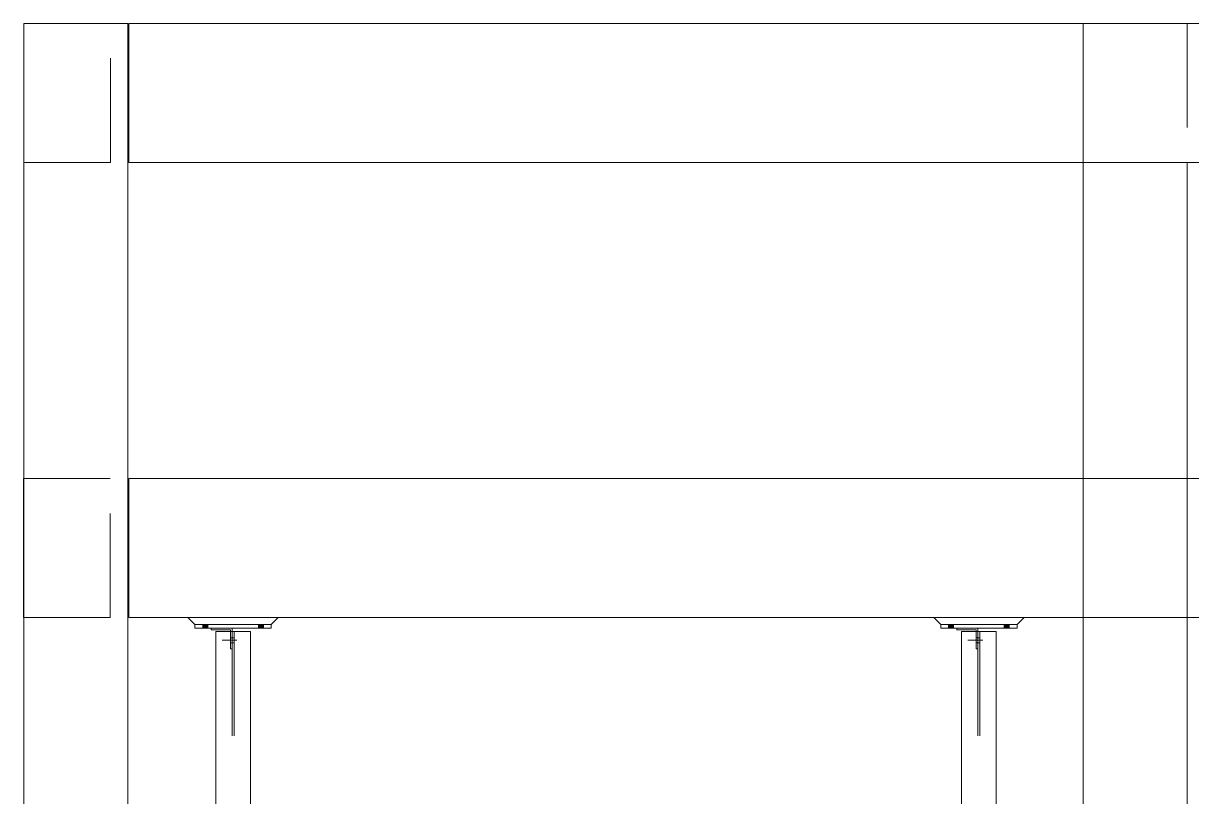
# Model space of a CAD drawing. Header units: millimetres. Extents: x 663313 to 1226001, y 1431724 to 1620898.
# Drawn here: x 663629.98 to 663633.344, y 1524722.326 to 1524724.551 of the extents above; entities that cross this region are included whole.
import ezdxf

# ---------------------------------------------------------------- set-up
doc = ezdxf.new("R2010")
doc.units = ezdxf.units.MM
doc.linetypes.add('XKITLINE00', pattern=[0])
doc.linetypes.add('XKITLINE02', pattern=[4, 2, -2])
doc.layers.add('Bolt', color=7, linetype='Continuous', lineweight=0)
doc.layers.add('Part', color=7, linetype='Continuous', lineweight=0)

# ---------------------------------------------------------------- blocks, each defined once
blk = doc.blocks.new('*A32611716')
at = {"layer": 'Part', "color": 7, "linetype": 'XKITLINE00', "lineweight": 0}
for p, q in [((507.274818, 75.929643), (507.274792, 75.929643)), ((507.274818, 73.262976), (507.274818, 75.929643)), ((545.901467, 75.929643), (507.274818, 75.929643)), ((507.274792, 73.262976), (507.274818, 73.262976)), ((507.274818, 73.262976), (545.901467, 73.262976))]:
    blk.add_line(p, q, dxfattribs=at)
at = {"layer": 'Part', "color": 7, "linetype": 'XKITLINE02', "lineweight": 0}
for p, q in [((507.274792, 75.929643), (507.274792, 73.262976)), ((507.274792, 75.929643), (507.274818, 75.929643)), ((507.274792, 73.262976), (507.274818, 73.262976))]:
    blk.add_line(p, q, dxfattribs=at)
blk = doc.blocks.new('*A32641719')
at = {"layer": 'Part', "color": 7, "linetype": 'XKITLINE00', "lineweight": 0}
for p, q in [((507.274786, 67.196331), (507.27476, 67.196331)), ((507.274786, 64.529665), (507.274786, 67.196331)), ((545.867168, 67.196331), (507.274786, 67.196331)), ((507.27476, 64.529665), (507.274786, 64.529665)), ((507.274786, 64.529665), (545.867168, 64.529665))]:
    blk.add_line(p, q, dxfattribs=at)
at = {"layer": 'Part', "color": 7, "linetype": 'XKITLINE02', "lineweight": 0}
for p, q in [((507.27476, 67.196331), (507.27476, 64.529665)), ((507.27476, 67.196331), (507.274786, 67.196331)), ((507.27476, 64.529665), (507.274786, 64.529665))]:
    blk.add_line(p, q, dxfattribs=at)
blk = doc.blocks.new('*A32721727')
at = {"layer": 'Part', "color": 7, "linetype": 'XKITLINE02', "lineweight": 0}
for p, q in [((525.588108, 52.596309), (525.588108, 75.929643)), ((525.588108, 75.929643), (525.588139, 75.929643)), ((525.588108, 75.929643), (527.588139, 75.929643)), ((525.588139, 75.929643), (525.588139, 73.262976)), ((527.588108, 75.929643), (527.588108, 52.596309)), ((527.588139, 75.929643), (527.588139, 73.262976)), ((525.588108, 52.596309), (525.588139, 52.596309))]:
    blk.add_line(p, q, dxfattribs=at)
at = {"layer": 'Part', "color": 7, "linetype": 'XKITLINE00', "lineweight": 0}
for p, q in [((525.588139, 73.262976), (525.588139, 52.596309)), ((527.588139, 73.262976), (527.588139, 52.596309)), ((525.588139, 52.596309), (525.588108, 52.596309)), ((527.588139, 52.596309), (525.588139, 52.596309)), ((527.588108, 52.596309), (527.588139, 52.596309))]:
    blk.add_line(p, q, dxfattribs=at)
blk = doc.blocks.new('*A33031758')
at = {"layer": 'Part', "color": 7, "linetype": 'XKITLINE02', "lineweight": 0}
for p, q in [((523.254794, 64.262998), (523.254805, 64.262998)), ((523.254794, 52.862976), (523.254794, 64.262998)), ((523.254795, 64.262998), (523.254795, 52.862976)), ((523.254804, 64.262998), (523.254804, 52.862976)), ((523.568129, 64.262998), (523.568129, 52.862976)), ((523.568137, 64.262998), (523.568137, 52.862976)), ((523.608129, 64.262998), (523.608129, 52.862976)), ((523.608137, 64.262998), (523.608137, 52.862976)), ((523.921461, 52.862976), (523.921461, 64.262998)), ((523.921462, 64.262998), (523.921462, 52.862976)), ((523.921471, 52.862976), (523.921471, 64.262998)), ((523.254805, 55.862976), (523.254805, 55.389643)), ((523.921472, 55.862976), (523.921472, 55.389643)), ((523.254794, 52.862976), (523.254805, 52.862976))]:
    blk.add_line(p, q, dxfattribs=at)
at = {"layer": 'Part', "color": 7, "linetype": 'XKITLINE00', "lineweight": 0}
for p, q in [((523.254805, 64.262998), (523.254804, 64.262998)), ((523.921472, 64.262998), (523.254805, 64.262998)), ((523.254805, 64.262998), (523.254805, 55.862976)), ((523.921471, 64.262998), (523.921472, 64.262998)), ((523.921472, 64.262998), (523.921472, 55.862976)), ((523.254805, 55.389643), (523.254805, 52.862976)), ((523.921472, 55.389643), (523.921472, 52.862976)), ((523.254804, 52.862976), (523.254805, 52.862976)), ((523.254805, 52.862976), (523.921472, 52.862976)), ((523.921472, 52.862976), (523.921471, 52.862976))]:
    blk.add_line(p, q, dxfattribs=at)
blk = doc.blocks.new('*A33041759')
at = {"layer": 'Part', "color": 7, "linetype": 'XKITLINE00', "lineweight": 0}
for p, q in [((505.256841, 75.929643), (505.256872, 75.929643)), ((505.256872, 52.596309), (505.256872, 75.929643)), ((505.256872, 75.929643), (507.256872, 75.929643)), ((507.256872, 75.929643), (507.256841, 75.929643)), ((507.256872, 52.596309), (507.256872, 75.929643)), ((505.256872, 52.596309), (505.256841, 52.596309)), ((507.256872, 52.596309), (505.256872, 52.596309)), ((507.256841, 52.596309), (507.256872, 52.596309))]:
    blk.add_line(p, q, dxfattribs=at)
at = {"layer": 'Part', "color": 7, "linetype": 'XKITLINE02', "lineweight": 0}
for p, q in [((505.256841, 52.596309), (505.256841, 75.929643)), ((505.256841, 75.929643), (505.256872, 75.929643)), ((507.256841, 52.596309), (507.256841, 75.929643)), ((505.256841, 52.596309), (505.256872, 52.596309))]:
    blk.add_line(p, q, dxfattribs=at)
blk = doc.blocks.new('*A33131768')
at = {"layer": 'Part', "color": 7, "linetype": 'XKITLINE02', "lineweight": 0}
for p, q in [((508.941461, 64.262998), (508.941472, 64.262998)), ((508.941461, 52.862976), (508.941461, 64.262998)), ((508.941462, 64.262998), (508.941462, 52.862976)), ((508.941471, 64.262998), (508.941471, 52.862976)), ((509.254795, 64.262998), (509.254795, 52.862976)), ((509.254804, 64.262998), (509.254804, 52.862976)), ((509.294795, 64.262998), (509.294795, 52.862976)), ((509.294804, 64.262998), (509.294804, 52.862976)), ((509.608128, 52.862976), (509.608128, 64.262998)), ((509.608129, 64.262998), (509.608129, 52.862976)), ((509.608137, 52.862976), (509.608137, 64.262998)), ((508.941472, 55.862976), (508.941472, 55.389643)), ((509.608138, 55.862976), (509.608138, 55.389643)), ((508.941461, 52.862976), (508.941472, 52.862976))]:
    blk.add_line(p, q, dxfattribs=at)
at = {"layer": 'Part', "color": 7, "linetype": 'XKITLINE00', "lineweight": 0}
for p, q in [((508.941472, 64.262998), (508.941471, 64.262998)), ((509.608138, 64.262998), (508.941472, 64.262998)), ((508.941472, 64.262998), (508.941472, 55.862976)), ((509.608137, 64.262998), (509.608138, 64.262998)), ((509.608138, 64.262998), (509.608138, 55.862976)), ((508.941472, 55.389643), (508.941472, 52.862976)), ((509.608138, 55.389643), (509.608138, 52.862976)), ((508.941471, 52.862976), (508.941472, 52.862976)), ((508.941472, 52.862976), (509.608138, 52.862976)), ((509.608138, 52.862976), (509.608137, 52.862976))]:
    blk.add_line(p, q, dxfattribs=at)
blk = doc.blocks.new('*A33231778')
at = {"layer": 'Part', "color": 7, "linetype": 'XKITLINE00', "lineweight": 0}
for p, q in [((524.321472, 64.396331), (522.854794, 64.396331)), ((522.854805, 64.329665), (522.854805, 64.396331)), ((524.321472, 64.396331), (524.321461, 64.396331)), ((524.321472, 64.329665), (524.321472, 64.396331)), ((524.321472, 64.329665), (522.854794, 64.329665)), ((524.321461, 64.329665), (524.321472, 64.329665))]:
    blk.add_line(p, q, dxfattribs=at)
at = {"layer": 'Part', "color": 7, "linetype": 'XKITLINE02', "lineweight": 0}
for p, q in [((522.854794, 64.329665), (522.854794, 64.396331)), ((522.854794, 64.396331), (522.854805, 64.396331)), ((524.321461, 64.329665), (524.321461, 64.396331)), ((522.854794, 64.329665), (522.854805, 64.329665))]:
    blk.add_line(p, q, dxfattribs=at)
blk = doc.blocks.new('*A33241779')
at = {"layer": 'Part', "color": 7, "linetype": 'XKITLINE02', "lineweight": 0}
for p, q in [((523.16813, 64.296331), (523.16813, 64.329665)), ((523.16813, 64.329665), (523.568136, 64.329665)), ((523.534797, 63.929665), (523.534797, 64.296331)), ((523.534803, 64.262998), (523.534803, 63.929665)), ((523.56813, 63.929665), (523.56813, 64.329665)), ((523.568136, 64.262998), (523.568136, 63.929665)), ((523.568136, 63.929665), (523.534797, 63.929665))]:
    blk.add_line(p, q, dxfattribs=at)
at = {"layer": 'Part', "color": 7, "linetype": 'XKITLINE00', "lineweight": 0}
for p, q in [((523.168136, 64.296331), (523.16813, 64.296331)), ((523.168136, 64.296331), (523.168136, 64.329665)), ((523.534803, 64.296331), (523.168136, 64.296331)), ((523.534797, 64.296331), (523.534803, 64.296331)), ((523.534803, 64.296331), (523.534803, 64.262998)), ((523.568136, 64.329665), (523.568136, 64.262998))]:
    blk.add_line(p, q, dxfattribs=at)
blk = doc.blocks.new('*A33251780')
at = {"layer": 'Part', "color": 7, "linetype": 'XKITLINE02', "lineweight": 0}
for p, q in [((522.721458, 64.529665), (522.854794, 64.396331)), ((524.454808, 64.529665), (522.721458, 64.529665)), ((522.854794, 64.396331), (522.854805, 64.396331)), ((524.321461, 64.396331), (524.454792, 64.529665)), ((524.454808, 64.529665), (524.454792, 64.529665))]:
    blk.add_line(p, q, dxfattribs=at)
at = {"layer": 'Part', "color": 7, "linetype": 'XKITLINE00', "lineweight": 0}
for p, q in [((522.854805, 64.396331), (522.721474, 64.529665)), ((522.854794, 64.396331), (522.854805, 64.396331)), ((524.321472, 64.396331), (522.854805, 64.396331)), ((524.321461, 64.396331), (524.321472, 64.396331)), ((524.321472, 64.396331), (524.454808, 64.529665))]:
    blk.add_line(p, q, dxfattribs=at)
blk = doc.blocks.new('*A33261781')
at = {"layer": 'Bolt', "color": 7, "linetype": 'XKITLINE02', "lineweight": 0}
for p, q in [((523.568131, 64.142998), (523.534798, 64.142998)), ((523.608132, 64.142998), (523.568132, 64.142998)), ((523.660933, 64.096331), (523.3748, 64.096331)), ((523.568135, 64.049665), (523.534802, 64.049665)), ((523.608134, 64.049665), (523.568134, 64.049665))]:
    blk.add_line(p, q, dxfattribs=at)
blk = doc.blocks.new('*A33271782')
at = {"layer": 'Bolt'}
for points in [[(523.008, 64.33), (523.008, 64.396), (523.101, 64.396), (523.101, 64.33)], [(524.075, 64.33), (524.075, 64.396), (524.168, 64.396), (524.168, 64.33)]]:
    blk.add_hatch(color=7, dxfattribs=at).paths.add_polyline_path(points, flags=17)
at = {"layer": 'Bolt', "color": 7, "linetype": 'XKITLINE00', "lineweight": 0}
for p, q in [((523.008, 64.396), (523.008, 64.33)), ((523.055, 64.396), (523.055, 64.33)), ((523.101, 64.396), (523.101, 64.33)), ((524.075, 64.396), (524.075, 64.33)), ((524.121, 64.396), (524.121, 64.33)), ((524.168, 64.396), (524.168, 64.33))]:
    blk.add_line(p, q, dxfattribs=at)
blk = doc.blocks.new('*A33331788')
at = {"layer": 'Part', "color": 7, "linetype": 'XKITLINE00', "lineweight": 0}
for p, q in [((510.008139, 64.396331), (508.541461, 64.396331)), ((508.541472, 64.329665), (508.541472, 64.396331)), ((510.008139, 64.396331), (510.008127, 64.396331)), ((510.008139, 64.329665), (510.008139, 64.396331)), ((510.008139, 64.329665), (508.541461, 64.329665)), ((510.008127, 64.329665), (510.008139, 64.329665))]:
    blk.add_line(p, q, dxfattribs=at)
at = {"layer": 'Part', "color": 7, "linetype": 'XKITLINE02', "lineweight": 0}
for p, q in [((508.541461, 64.329665), (508.541461, 64.396331)), ((508.541461, 64.396331), (508.541472, 64.396331)), ((510.008127, 64.329665), (510.008127, 64.396331)), ((508.541461, 64.329665), (508.541472, 64.329665))]:
    blk.add_line(p, q, dxfattribs=at)
blk = doc.blocks.new('*A33341789')
at = {"layer": 'Part', "color": 7, "linetype": 'XKITLINE02', "lineweight": 0}
for p, q in [((508.854797, 64.296331), (508.854797, 64.329665)), ((508.854797, 64.329665), (509.254803, 64.329665)), ((509.221463, 63.929665), (509.221463, 64.296331)), ((509.221469, 64.262998), (509.221469, 63.929665)), ((509.254797, 63.929665), (509.254797, 64.329665)), ((509.254803, 64.262998), (509.254803, 63.929665)), ((509.254803, 63.929665), (509.221463, 63.929665))]:
    blk.add_line(p, q, dxfattribs=at)
at = {"layer": 'Part', "color": 7, "linetype": 'XKITLINE00', "lineweight": 0}
for p, q in [((508.854803, 64.296331), (508.854797, 64.296331)), ((508.854803, 64.296331), (508.854803, 64.329665)), ((509.221469, 64.296331), (508.854803, 64.296331)), ((509.221463, 64.296331), (509.221469, 64.296331)), ((509.221469, 64.296331), (509.221469, 64.262998)), ((509.254803, 64.329665), (509.254803, 64.262998))]:
    blk.add_line(p, q, dxfattribs=at)
blk = doc.blocks.new('*A33351790')
at = {"layer": 'Part', "color": 7, "linetype": 'XKITLINE02', "lineweight": 0}
for p, q in [((508.408125, 64.529665), (508.541461, 64.396331)), ((510.141474, 64.529665), (508.408125, 64.529665)), ((508.541461, 64.396331), (508.541472, 64.396331)), ((510.008127, 64.396331), (510.141458, 64.529665)), ((510.141474, 64.529665), (510.141458, 64.529665))]:
    blk.add_line(p, q, dxfattribs=at)
at = {"layer": 'Part', "color": 7, "linetype": 'XKITLINE00', "lineweight": 0}
for p, q in [((508.541472, 64.396331), (508.408141, 64.529665)), ((508.541461, 64.396331), (508.541472, 64.396331)), ((510.008139, 64.396331), (508.541472, 64.396331)), ((510.008127, 64.396331), (510.008139, 64.396331)), ((510.008139, 64.396331), (510.141474, 64.529665))]:
    blk.add_line(p, q, dxfattribs=at)
blk = doc.blocks.new('*A33361791')
at = {"layer": 'Bolt', "color": 7, "linetype": 'XKITLINE02', "lineweight": 0}
for p, q in [((509.254798, 64.142998), (509.221464, 64.142998)), ((509.294799, 64.142998), (509.254799, 64.142998)), ((509.3476, 64.096331), (509.061466, 64.096331)), ((509.254802, 64.049665), (509.221468, 64.049665)), ((509.2948, 64.049665), (509.2548, 64.049665))]:
    blk.add_line(p, q, dxfattribs=at)
blk = doc.blocks.new('*A33371792')
at = {"layer": 'Bolt'}
for points in [[(508.695, 64.33), (508.695, 64.396), (508.788, 64.396), (508.788, 64.33)], [(509.761, 64.33), (509.761, 64.396), (509.855, 64.396), (509.855, 64.33)]]:
    blk.add_hatch(color=7, dxfattribs=at).paths.add_polyline_path(points, flags=17)
at = {"layer": 'Bolt', "color": 7, "linetype": 'XKITLINE00', "lineweight": 0}
for p, q in [((508.695, 64.396), (508.695, 64.33)), ((508.741, 64.396), (508.741, 64.33)), ((508.788, 64.396), (508.788, 64.33)), ((509.761, 64.396), (509.761, 64.33)), ((509.808, 64.396), (509.808, 64.33)), ((509.855, 64.396), (509.855, 64.33))]:
    blk.add_line(p, q, dxfattribs=at)
blk = doc.blocks.new('*A33421797')
at = {"layer": 'Part', "color": 7, "linetype": 'XKITLINE02', "lineweight": 0}
for p, q in [((506.923526, 75.929643), (505.256834, 75.929643)), ((505.256859, 75.929643), (505.256859, 73.262976)), ((506.923526, 73.262976), (506.923526, 75.929643)), ((505.256834, 73.262976), (506.923526, 73.262976))]:
    blk.add_line(p, q, dxfattribs=at)
blk = doc.blocks.new('*A33441799')
at = {"layer": 'Part', "color": 7, "linetype": 'XKITLINE00', "lineweight": 0}
for p, q in [((505.256872, 67.196309), (505.248847, 67.196309)), ((505.248847, 67.196309), (505.248847, 64.529643)), ((505.248847, 64.529643), (505.256872, 64.529643))]:
    blk.add_line(p, q, dxfattribs=at)
at = {"layer": 'Part', "color": 7, "linetype": 'XKITLINE02', "lineweight": 0}
for p, q in [((505.256872, 67.196309), (506.91576, 67.196309)), ((506.915514, 64.529643), (506.915514, 67.196309)), ((505.256872, 64.529643), (506.91576, 64.529643))]:
    blk.add_line(p, q, dxfattribs=at)

msp = doc.modelspace()

# ---------------------------------------------------------------- block references
at = {"color": 7, "lineweight": 0, "xscale": 0.15, "yscale": 0.15, "zscale": 0.15}
for name in ['*A33041759', '*A33421797', '*A32611716', '*A32721727', '*A33441799', '*A32641719', '*A33351790', '*A33331788', '*A33371792', '*A33251780', '*A33231778', '*A33271782', '*A33341789', '*A33131768', '*A33361791', '*A33241779', '*A33031758', '*A33261781']:
    msp.add_blockref(name, (663554.1931, 1524713.1612), dxfattribs=at)

doc.saveas('drawing.dxf')
